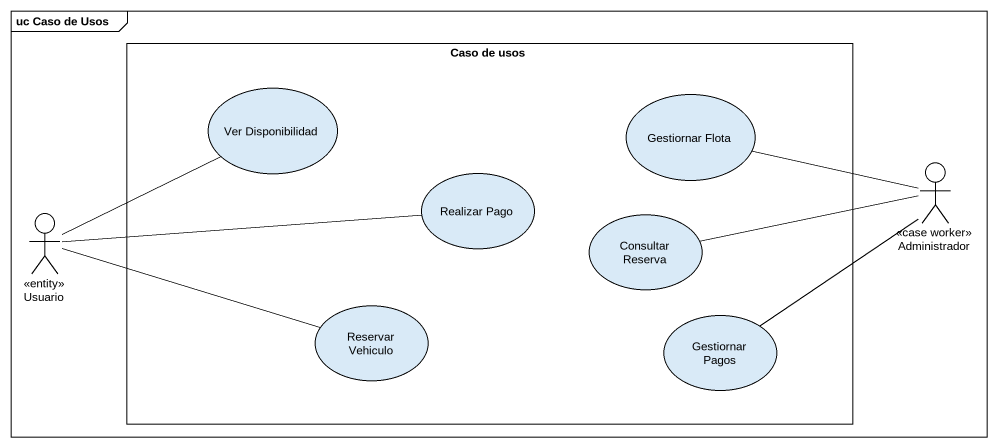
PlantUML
@startuml
mainframe uc Caso de Usos
rectangle "Caso de usos" as Caso_de_usos {
  usecase "Ver Disponibilidad" as Ver_Disponibilidad
  usecase "Gestiornar Flota" as Gestiornar_Flota
  usecase "Realizar Pago" as Realizar_Pago
  usecase "Consultar Reserva" as Consultar_Reserva
  usecase "Reservar Vehiculo" as Reservar_Vehiculo
  usecase "Gestiornar Pagos" as Gestiornar_Pagos
}
actor Administrador <<case worker>>
actor Usuario <<entity>>
Administrador -left- Gestiornar_Flota
Administrador -left- Consultar_Reserva
Administrador -left- Gestiornar_Pagos
Usuario -up- Ver_Disponibilidad
Usuario -right- Realizar_Pago
Usuario -right- Reservar_Vehiculo
@enduml
